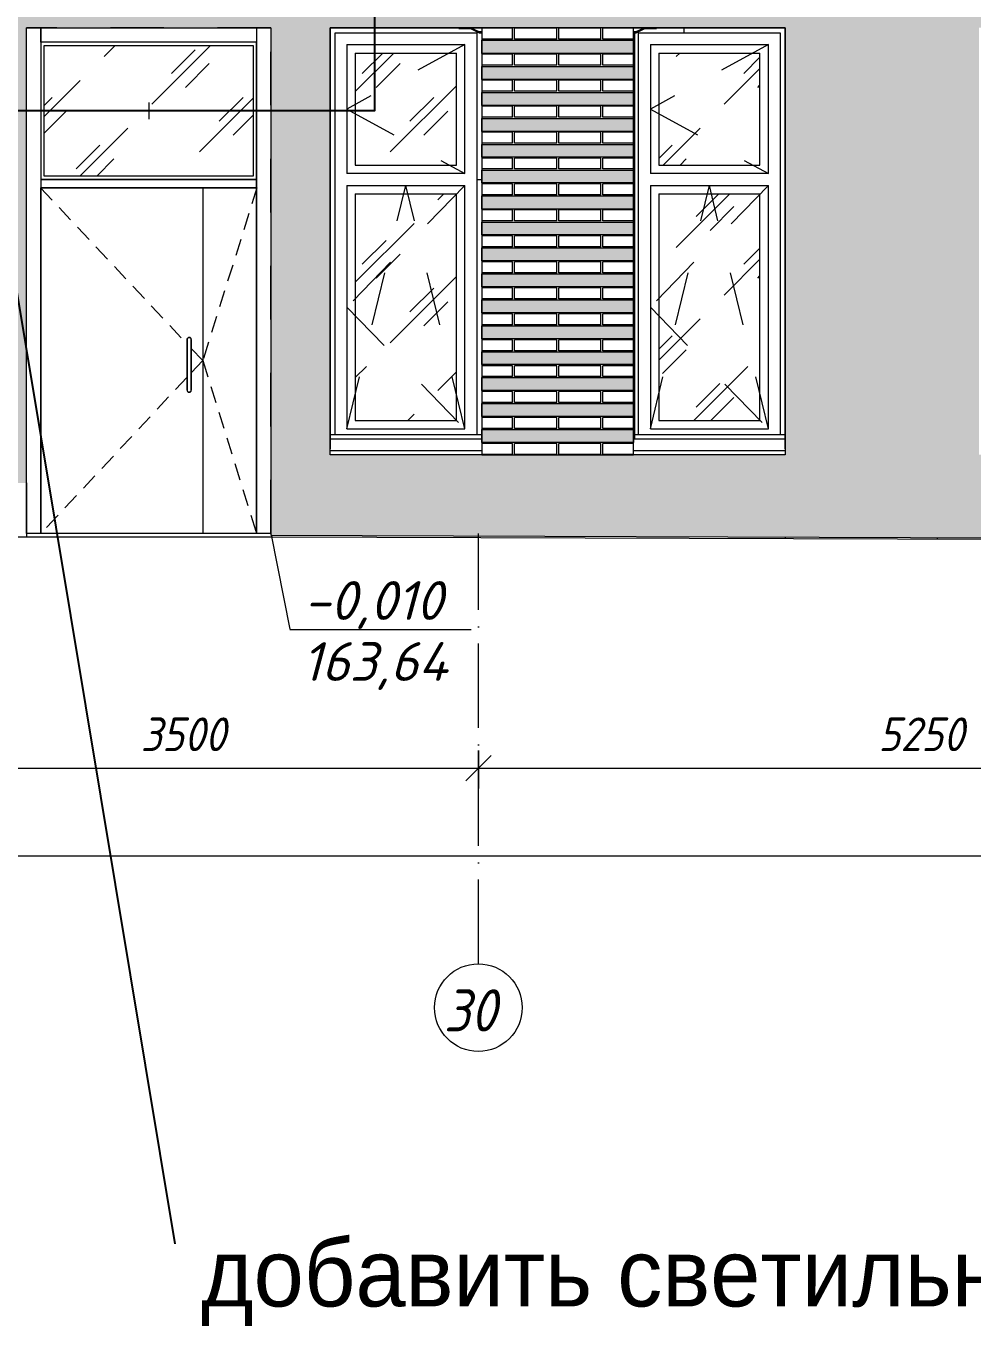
# Model space of a CAD drawing. Header units: millimetres. Extents: x 3914 to 319671, y -18248 to 19136.
# Drawn here: x 147221 to 152837, y -4702 to 3011 of the extents above; entities that cross this region are included whole.
import ezdxf

# ---------------------------------------------------------------- set-up
doc = ezdxf.new("R2010")
doc.units = ezdxf.units.MM
for name, pattern in [('200_ШТРИХ__ш1_п0_6_', [160, 100, -60]), ('50_200_ШТРИХ_1Т_ш5_п1_п1_', [700, 500, -100, 0, -100]), ('Штрих', [635, 317.5, -317.5])]:
    doc.linetypes.add(name, pattern=pattern)
for name, color, linetype, lineweight in [('A-ANNO-DIMS', 7, 'Continuous', 9), ('A-ANNO-DIMS-100', 7, 'Continuous', 9), ('A-ANNO-NOTE', 7, 'Continuous', 9), ('A-DETL-2', 7, 'Continuous', 5), ('A-DETL-THIN', 7, 'Continuous', 9), ('A-DOOR', 7, 'Continuous', 9), ('A-DOOR-1', 7, 'Continuous', 5), ('A-DOOR-2', 7, '200_ШТРИХ__ш1_п0_6_', 5), ('A-DOOR-FRAM', 7, 'Continuous', 5), ('A-DOOR-HDLN', 7, 'Штрих', 5), ('A-GENM', 7, 'Continuous', 9), ('A-GLAZ', 7, 'Continuous', 9), ('A-GLAZ-1', 7, 'Continuous', 5), ('A-GLAZ-2', 7, 'Штрих', 5), ('A-WALL', 7, 'Continuous', 5), ('A-WALL-PATT', 7, 'Continuous', 5), ('I-WALL', 7, 'Continuous', 5), ('S-COLS', 7, 'Continuous', 9), ('Оси', 7, 'Continuous', 9), ('Оси-1', 7, '50_200_ШТРИХ_1Т_ш5_п1_п1_', 9)]:
    doc.layers.add(name, color=color, linetype=linetype, lineweight=lineweight)
doc.styles.add('ISOCPEUR_I_1', font='isocpeui.ttf', dxfattribs={"height": 230})
doc.styles.add('ISOCPEUR_I_2', font='isocpeui.ttf', dxfattribs={"width": 0.9, "height": 250})
doc.styles.add('ISOCPEUR_I_3', font='isocpeui.ttf', dxfattribs={"width": 0.9, "height": 200})
doc.dimstyles.new('ISO-2_0_0_9К_Средний_с_подложкой', dxfattribs={"dimscale": 304.8, "dimtxt": 199.196235, "dimasz": 0.492126, "dimexe": 0.393701, "dimexo": 0, "dimgap": 0.131234, "dimtad": 1, "dimdec": 0, "dimzin": 0, "dimdsep": 46, "dimtxsty": 'ISOCPEUR_I_3', "dimblk1": 'OBLIQUE', "dimblk2": 'OBLIQUE', "dimsah": 1, "dimcen": 0.09, "dimdle": 0.393701, "dimazin": 0, "dimtfac": 1, "dimtdec": 4, "dimtix": 1, "dimtmove": 0, "dimatfit": 3, "dimfxl": 1, "dimtvp": 1, "dimtfill": 1, "dimtolj": 1, "dimtzin": 0, "dimarcsym": 2})
pattern_1 = [(45, (66990.3, 100), (-282.8427, 282.8427), [200, -600]), (45, (66790.3, 0), (-282.8427, 282.8427), [600, -200]), (45, (67190.3, -100), (-282.8427, 282.8427), [200, -600])]

# ---------------------------------------------------------------- blocks, each defined once
blk = doc.blocks.new('Окно_СКБ_1Ст_БезПР - ОК-6__л__900х2500_h_ с форточкой_Вестибюль_ залы ДОО-V85-АР2_ТР1_Фасад 1-___')
at = {"layer": 'A-GLAZ-1'}
h = blk.add_hatch(dxfattribs=at)
h.set_pattern_fill('FP_27', color=256, style=0, pattern_type=2)
h.set_pattern_definition(pattern_1)
h.paths.add_polyline_path([(110580, 2185), (110580, 2850), (109980, 2850), (109980, 2185), (110145.5, 2185)], flags=0)
h = blk.add_hatch(dxfattribs=at)
h.set_pattern_fill('FP_27', color=256, style=0, pattern_type=2)
h.set_pattern_definition(pattern_1)
h.paths.add_polyline_path([(110145.5, 670), (110580, 670), (110580, 2015), (109980, 2015), (109980, 670)], flags=0)
for p, q in [((109830, 3000), (109830, 502.5)), ((110730, 3000), (109830, 3000)), ((109860, 585), (109860, 2970)), ((109860, 2970), (110700, 2970)), ((110700, 2970), (110700, 585)), ((109930, 2900), (109930, 2135)), ((109930, 2900), (110630, 2900)), ((110630, 2135), (110630, 2900)), ((110730, 2847.1), (110730, 2927)), ((109980, 2850), (109980, 2185)), ((109980, 2850), (110580, 2850)), ((110580, 2185), (110580, 2850)), ((110730, 2693.1), (110730, 2770.1)), ((110730, 2539.1), (110730, 2616.1)), ((110730, 2385.1), (110730, 2462.1)), ((110730, 2233.1), (110730, 2308.1)), ((109980, 2185), (110580, 2185)), ((110630, 2135), (109930, 2135)), ((110730, 2079.1), (110730, 2156.1)), ((109930, 2065), (109930, 620)), ((109930, 2065), (110630, 2065)), ((109980, 2015), (109980, 670)), ((109980, 2015), (110580, 2015)), ((110580, 670), (110580, 2015)), ((110630, 620), (110630, 2065)), ((110730, 1924.5), (110730, 2002.1)), ((110730, 1771.1), (110730, 1847.5)), ((110730, 1616.9), (110730, 1694.1)), ((110730, 1462.9), (110730, 1539.9)), ((110730, 1308.8), (110730, 1385.9)), ((110730, 1155), (110730, 1231.8)), ((110730, 1001.5), (110730, 1078)), ((110730, 847), (110730, 924.5)), ((110730, 693.1), (110730, 770)), ((109930, 620), (110630, 620)), ((109980, 670), (110580, 670)), ((110730, 540.4), (110730, 616.1))]:
    blk.add_line(p, q, dxfattribs=at)
at = {"layer": 'A-GLAZ-2'}
for p, q in [((110630, 2900), (109930, 2517.5)), ((109930, 2517.5), (110630, 2135)), ((109930, 620), (110280, 2065)), ((110630, 2065), (109930, 1342.5)), ((110630, 620), (110280, 2065)), ((109930, 1342.5), (110630, 620))]:
    blk.add_line(p, q, dxfattribs=at)
blk = doc.blocks.new('Окно_СКБ_1Ст_БезПР - ОК-6__л__900х2500_h_ с форточкой_Вестибюль_ залы ДОО-V88-АР2_ТР1_Фасад 1-___')
at = {"layer": 'A-GLAZ-1'}
h = blk.add_hatch(dxfattribs=at)
h.set_pattern_fill('FP_27', color=256, style=0, pattern_type=2)
h.set_pattern_definition(pattern_1)
h.paths.add_polyline_path([(111780, 2185), (112380, 2185), (112380, 2850), (111780, 2850), (111780, 2276)], flags=0)
h = blk.add_hatch(dxfattribs=at)
h.set_pattern_fill('FP_27', color=256, style=0, pattern_type=2)
h.set_pattern_definition(pattern_1)
h.paths.add_polyline_path([(111780, 670), (112380, 670), (112380, 2015), (111780, 2015), (111780, 711.7)], flags=0)
for p, q in [((112530, 3000), (111630, 3000)), ((111660, 585), (111660, 2970)), ((111660, 2970), (112500, 2970)), ((112500, 2970), (112500, 585)), ((112530, 502.5), (112530, 3000)), ((111630, 2927), (111630, 2847.1)), ((111730, 2900), (111730, 2135)), ((111730, 2900), (112430, 2900)), ((112430, 2135), (112430, 2900)), ((111780, 2850), (111780, 2185)), ((111780, 2850), (112380, 2850)), ((112380, 2185), (112380, 2850)), ((111630, 2770.1), (111630, 2693.1)), ((111630, 2616.1), (111630, 2539.1)), ((111630, 2462.1), (111630, 2385.1)), ((111630, 2308.1), (111630, 2233.1)), ((111780, 2185), (112380, 2185)), ((111630, 2156.1), (111630, 2079.1)), ((112430, 2135), (111730, 2135)), ((111730, 2065), (111730, 620)), ((111730, 2065), (112430, 2065)), ((111780, 2015), (111780, 670)), ((111780, 2015), (112380, 2015)), ((112380, 670), (112380, 2015)), ((112430, 620), (112430, 2065)), ((111630, 2002.1), (111630, 1924.5)), ((111630, 1847.5), (111630, 1771.1)), ((111630, 1694.1), (111630, 1616.9)), ((111630, 1539.9), (111630, 1462.9)), ((111630, 1385.9), (111630, 1308.8)), ((111630, 1231.8), (111630, 1155)), ((111630, 1078), (111630, 1001.5)), ((111630, 924.5), (111630, 847)), ((111630, 770), (111630, 693.1)), ((111730, 620), (112430, 620)), ((111780, 670), (112380, 670)), ((111630, 616.1), (111630, 540.4))]:
    blk.add_line(p, q, dxfattribs=at)
at = {"layer": 'A-GLAZ-2'}
for p, q in [((112430, 2900), (111730, 2517.5)), ((111730, 2517.5), (112430, 2135)), ((111730, 620), (112080, 2065)), ((112430, 2065), (111730, 1342.5)), ((112430, 620), (112080, 2065)), ((111730, 1342.5), (112430, 620))]:
    blk.add_line(p, q, dxfattribs=at)
blk = doc.blocks.new('Дверь_СКБ_2Ст_Наружная_БезПР - ДН-4_1450х3000_Эвакуационный выход-26815863-АР2_ТР1_Фасад 1-___')
at = {"layer": 'A-DOOR-1'}
h = blk.add_hatch(dxfattribs=at)
h.set_pattern_fill('FP_27', color=256, style=0, pattern_type=2)
h.set_pattern_definition(pattern_1)
h.paths.add_polyline_path([(109375, 2120), (109375, 2895), (108135, 2895), (108135, 2120), (108910, 2120)], flags=0)
at = {"layer": 'A-DOOR'}
for p, q in [((108115, 2915), (108115, 2100)), ((109395, 2915), (108115, 2915)), ((108135, 2895), (109375, 2895)), ((108135, 2120), (108135, 2895)), ((109375, 2895), (109375, 2120)), ((109395, 2100), (109395, 2915)), ((108115, 2100), (109395, 2100)), ((109375, 2120), (108135, 2120)), ((108982.5, 850), (108982.5, 1150)), ((108982.5, 1150), (108982.5, 850)), ((109007.5, 1150), (109007.5, 850)), ((109007.5, 850), (109007.5, 1150))]:
    blk.add_line(p, q, dxfattribs=at)
for centre, start, end in [((108995, 1150), 0, 180), ((108995, 850), 180, 0)]:
    blk.add_arc(centre, 12.5, start, end, dxfattribs=at)
for points, knots in [([(108986.2, 1158.8), (108986.4, 1159), (108986.8, 1159.4), (108987.6, 1160.1), (108988.7, 1160.9), (108990.2, 1161.6), (108991.2, 1162), (108991.8, 1162.1)], [0.75, 0.75, 0.75, 0.75, 0.7708333, 0.7916667, 0.8333333, 0.875, 0.9166667, 0.9166667, 0.9166667, 0.9166667]), ([(108995, 1162.5), (108996.1, 1162.5), (108997.7, 1162.3), (108999.8, 1161.6), (109001.3, 1160.9), (109002.4, 1160.1), (109003.2, 1159.4), (109004, 1158.7), (109004.9, 1157.6), (109005.6, 1156.7), (109005.8, 1156.2)], [0, 0, 0, 0, 0.0833333, 0.125, 0.1666667, 0.2083333, 0.2291667, 0.25, 0.2916667, 0.3333333, 0.3333333, 0.3333333, 0.3333333]), ([(108982.5, 850), (108982.5, 849.7), (108982.5, 849.2), (108982.6, 848.4), (108982.7, 847.6), (108982.9, 846.8), (108983.2, 846), (108983.4, 845.2), (108983.8, 844.5), (108984.2, 843.7), (108984.6, 843.1), (108985.2, 842.2), (108986, 841.3), (108986.8, 840.6), (108987.6, 839.9), (108988.7, 839.1), (108990.2, 838.4), (108992.3, 837.7), (108993.9, 837.5), (108995, 837.5)], [0.5, 0.5, 0.5, 0.5, 0.5208333, 0.5416667, 0.5625, 0.5833333, 0.6041667, 0.625, 0.6458333, 0.6666667, 0.6875, 0.7083333, 0.75, 0.7708333, 0.7916667, 0.8333333, 0.875, 0.9166667, 1, 1, 1, 1]), ([(109005.8, 843.7), (109005.7, 843.5), (109005.4, 843.1), (109004.8, 842.2), (109004, 841.3), (109003.2, 840.6), (109002.4, 839.9), (109001.3, 839.1), (108999.8, 838.4), (108997.7, 837.7), (108996.1, 837.5), (108995, 837.5)], [-0.3333333, -0.3333333, -0.3333333, -0.3333333, -0.3125, -0.2916667, -0.25, -0.2291667, -0.2083333, -0.1666667, -0.125, -0.0833333, 0, 0, 0, 0])]:
    blk.add_open_spline(points, degree=3, knots=knots, dxfattribs=at)
blk.add_open_spline([(108982.5, 1150), (108982.5, 1150.3), (108982.5, 1150.8), (108982.6, 1151.6), (108982.7, 1152.4), (108982.9, 1153.2), (108983.2, 1154), (108983.4, 1154.8), (108983.8, 1155.5), (108984, 1156), (108984.2, 1156.2)], degree=3, dxfattribs=at)
at = {"layer": 'A-DOOR-1'}
for p, q in [((109075, 2050), (108115, 2050)), ((108115, 0), (108115, 2050)), ((109075, 2050), (109075, 0)), ((109395, 2050), (109075, 2050)), ((109075, 2050), (109075, 0)), ((109395, 0), (109395, 2050)), ((109075, 0), (108115, 0)), ((109395, 0), (109075, 0))]:
    blk.add_line(p, q, dxfattribs=at)
at = {"layer": 'A-DOOR-2'}
for p, q in [((108113.6, 2050), (108982.5, 1123.6)), ((109396.4, 2050), (109075, 1025)), ((109007.5, 1097), (109075, 1025)), ((109075, 1025), (109007.5, 952.9)), ((109075, 1025), (109395, 0)), ((108982.5, 926.2), (108115, 0))]:
    blk.add_line(p, q, dxfattribs=at)
at = {"layer": 'A-DOOR-FRAM'}
for p, q in [((108115, 2915), (108115, 3000)), ((108115, 3000), (108115, 0)), ((109395, 3000), (109395, 2915)), ((109395, 3000), (109395, 0)), ((109395, 2915), (108115, 2915)), ((109395, 2100), (108115, 2100)), ((108115, 2100), (108115, 2050)), ((109395, 2050), (109395, 2100)), ((108115, 2050), (109395, 2050)), ((108030, 300), (108030, 0)), ((109480, 0), (109395, 0)), ((108115, 0), (108030, 0))]:
    blk.add_line(p, q, dxfattribs=at)
at = {"layer": 'A-DOOR-HDLN'}
for p, q in [((109480, 3000), (108030, 3000)), ((108030, 0), (108030, 3000)), ((109480, 3000), (108030, 3000)), ((108030, 0), (108030, 3000)), ((109480, 0), (109480, 3000)), ((109480, 0), (109480, 3000))]:
    blk.add_line(p, q, dxfattribs=at)
at = {"layer": 'A-GLAZ-1'}
for p, q in [((108755, 2557.5), (108755, 2457.5)), ((108805, 2507.5), (108705, 2507.5))]:
    blk.add_line(p, q, dxfattribs=at)
blk = doc.blocks.new('Фахверк_Влож_Полоса верхняя - Полоса верхняя_Фахверка-V116-АР2_ТР1_Фасад 1-___')
at = {"layer": 'A-GENM'}
for p, q in [((111644.8, 2975), (111630, 2975)), ((111636, 2970), (111646, 2970)), ((111696, 3000), (111644.8, 2975)), ((111646, 2970), (111697.2, 2995)), ((111697.2, 2995), (111766, 2995)), ((111766, 2995), (111766, 3000))]:
    blk.add_line(p, q, dxfattribs=at)
blk = doc.blocks.new('Фахверк_Влож_Уголок - Уголок_Фахверка-V117-АР2_ТР1_Фасад 1-___')
at = {"layer": 'A-GENM'}
for p, q in [((111630, 2970), (111636, 2970)), ((111636, 2970), (111636, 558.8))]:
    blk.add_line(p, q, dxfattribs=at)
blk = doc.blocks.new('Фахверк_Влож_Полоса верхняя - Полоса верхняя_Фахверка-V111-АР2_ТР1_Фасад 1-___')
at = {"layer": 'A-GENM'}
for p, q in [((96944, 3000), (96944, 2995)), ((96944, 2995), (97012.8, 2995)), ((97012.8, 2995), (97064, 2970)), ((97065.2, 2975), (97014, 3000)), ((97064, 2970), (97080, 2970)), ((97080, 2975), (97065.2, 2975))]:
    blk.add_line(p, q, dxfattribs=at)
blk = doc.blocks.new('WNW_Отлив - Отлив_металлический-33828275-АР2_ТР1_Фасад 1-___')
at = {"layer": 'A-GLAZ-1'}
for p, q in [((12010, 9285), (11110, 9285)), ((12010, 9260), (11110, 9260)), ((11110, 9191), (11110, 9202.5)), ((11110, 9166), (11110, 9191)), ((11110, 9191), (12010, 9191)), ((12010, 9195.6), (12010, 9191)), ((12010, 9191), (12010, 9166)), ((12010, 9166), (11110, 9166))]:
    blk.add_line(p, q, dxfattribs=at)
blk = doc.blocks.new('WNW_Отлив - Отлив_металлический-V214-АР2_ТР1_Фасад 1-___')
at = {"layer": 'A-GLAZ-1'}
for p, q in [((112530, 585), (111636, 585)), ((112530, 560), (111636, 560)), ((111630, 491), (111630, 495.6)), ((111630, 466), (111630, 491)), ((111630, 491), (112530, 491)), ((112530, 466), (111630, 466)), ((112530, 502.5), (112530, 491)), ((112530, 491), (112530, 466))]:
    blk.add_line(p, q, dxfattribs=at)
blk = doc.blocks.new('Ось сетки - Круг_Ø6_00__ISO-2_5_0_9K_ кружки поменьше-23056867-АР2_ТР1_Фасад 1-___')
at = {"layer": 'Оси'}
blk.add_circle((110, -2813.6), 260, dxfattribs=at)
blk = doc.blocks.new('DIMBLOCK38-АР2_ТР1_Фасад 1-___')
at = {"layer": 'A-ANNO-DIMS-100', "transparency": 16777216}
for p, q in [((146403.7, -1287), (146403.7, -1513.1)), ((146403.7, -1393.1), (146403.7, -1287)), ((149903.7, -1287), (149903.7, -1513.1)), ((149903.7, -1393.1), (149903.7, -1287)), ((146403.7, -1393.1), (149903.7, -1393.1))]:
    blk.add_line(p, q, dxfattribs=at)
at = {"layer": 'A-ANNO-DIMS-100', "lineweight": 20, "transparency": 16777216}
for p, q in [((146403.7, -1393.1), (146478.7, -1318.1)), ((149903.7, -1393.1), (149978.7, -1318.1)), ((146403.7, -1393.1), (146328.7, -1468.1)), ((149903.7, -1393.1), (149828.7, -1468.1))]:
    blk.add_line(p, q, dxfattribs=at)
at = {"layer": 'A-ANNO-DIMS-100', "color": 0, "transparency": 16777216, "insert": (147900.8, -1091.8), "char_height": 200, "width": 606.782, "attachment_point": 1, "line_spacing_factor": 1.149209, "style": 'ISOCPEUR_I_3', "bg_fill": 3, "box_fill_scale": 1.25, "bg_fill_color": 256, "bg_fill_true_color": 13158600, "bg_fill_transparency": 0}
blk.add_mtext('3500', dxfattribs=at)
blk = doc.blocks.new('_Oblique')
at = {"color": 0, "linetype": 'ByBlock', "lineweight": -2}
blk.add_line((-0.5, -0.5), (0.5, 0.5), dxfattribs=at)
blk = doc.blocks.new('DIMBLOCK39-АР2_ТР1_Фасад 1-___')
at = {"layer": 'A-ANNO-DIMS-100', "transparency": 16777216}
for p, q in [((149903.7, -1287), (149903.7, -1513.1)), ((149903.7, -1393.1), (149903.7, -1287)), ((155153.7, -1287), (155153.7, -1513.1)), ((155153.7, -1393.1), (155153.7, -1287)), ((149903.7, -1393.1), (155153.7, -1393.1))]:
    blk.add_line(p, q, dxfattribs=at)
at = {"layer": 'A-ANNO-DIMS-100', "lineweight": 20, "transparency": 16777216}
for p, q in [((149903.7, -1393.1), (149978.7, -1318.1)), ((155153.7, -1393.1), (155228.7, -1318.1)), ((149903.7, -1393.1), (149828.7, -1468.1)), ((155153.7, -1393.1), (155078.7, -1468.1))]:
    blk.add_line(p, q, dxfattribs=at)
at = {"layer": 'A-ANNO-DIMS-100', "color": 0, "transparency": 16777216, "insert": (152275.8, -1091.8), "char_height": 200, "width": 606.782, "attachment_point": 1, "line_spacing_factor": 1.149209, "style": 'ISOCPEUR_I_3', "bg_fill": 3, "box_fill_scale": 1.25, "bg_fill_color": 256, "bg_fill_true_color": 13158600, "bg_fill_transparency": 0}
blk.add_mtext('5250', dxfattribs=at)
blk = doc.blocks.new('DIMBLOCK42-АР2_ТР1_Фасад 1-___')
at = {"layer": 'A-ANNO-DIMS-100', "transparency": 16777216}
for p, q in [((39303.7, -1806.6), (39303.7, -2032.7)), ((39303.7, -1912.7), (39303.7, -1806.6)), ((164203.7, -1806.6), (164203.7, -2032.7)), ((164203.7, -1912.7), (164203.7, -1806.6)), ((39183.7, -1912.7), (164323.7, -1912.7))]:
    blk.add_line(p, q, dxfattribs=at)
at = {"layer": 'A-ANNO-DIMS-100', "lineweight": 20, "transparency": 16777216}
for p, q in [((39303.7, -1912.7), (39378.7, -1837.7)), ((164203.7, -1912.7), (164278.7, -1837.7)), ((39303.7, -1912.7), (39228.7, -1987.7)), ((164203.7, -1912.7), (164128.7, -1987.7))]:
    blk.add_line(p, q, dxfattribs=at)
at = {"layer": 'A-ANNO-DIMS-100', "color": 0, "transparency": 16777216, "insert": (101385.9, -1611.4), "char_height": 200, "width": 882.593, "attachment_point": 1, "line_spacing_factor": 1.149209, "style": 'ISOCPEUR_I_3', "bg_fill": 3, "box_fill_scale": 1.25, "bg_fill_color": 256, "bg_fill_true_color": 13158600, "bg_fill_transparency": 0}
blk.add_mtext('124900', dxfattribs=at)
blk = doc.blocks.new('ATP_Отметка аннатационная_Угол_ISO2_1 - ATP_Отметка аннатационная_Угол_ISO2_5-26601038-АР2_ТР1_Фасад 1-___')
at = {"layer": 'A-ANNO-NOTE'}
blk.add_line((-707.5, -836.9), (-1782.3, -836.9), dxfattribs=at)

msp = doc.modelspace()

# ---------------------------------------------------------------- hatches: boundary and pattern name
at = {"layer": 'A-WALL-PATT'}
h = msp.add_hatch(dxfattribs=at)
h.set_pattern_fill('FP_14', color=256, style=0, pattern_type=2)
h.set_pattern_definition([(180, (164523.65, 71), (-2e-14, -154), [125, -137]), (90, (164523.65, 6), (-262, 2e-14), [65, -89]), (180, (164523.65, 6), (-2e-14, -154), [125, -137]), (90, (164535.65, 6), (-262, 2e-14), [65, -89]), (180, (164660.65, 6), (-2e-14, -154), [125, -137]), (180, (164660.65, 71), (-2e-14, -154), [125, -137]), (90, (164404.65, 83), (-262, 2e-14), [65, -89]), (90, (164654.65, 83), (-262, 2e-14), [65, -89]), (0, (164404.65, 83), (0, -154), [250, -12]), (0, (164404.65, 148), (0, -154), [250, -12])])
h.paths.add_polyline_path([(128303.7, 300), (147223.7, 300), (147223.7, 3000), (148673.7, 3000), (148673.7, 300), (158094.7, 300), (158094.7, 427.5), (158402.7, 427.5), (158402.7, 300), (164273.7, 300), (164273.7, 4200), (128303.7, 4200), (128303.7, 1493.9)])
h.paths.add_polyline_path([(158372.7, 392), (158372.7, 397.5), (158124.7, 397.5)], flags=17)
h.paths.add_polyline_path([(140023.7, 466), (137323.7, 467), (137323.7, 3000), (140023.7, 3000), (140023.7, 467)], flags=16)
h.paths.add_polyline_path([(156223.7, 466), (156223.7, 500), (155173.7, 500), (155173.7, 466), (152873.7, 467), (152873.7, 3000), (157123.7, 3000), (157123.7, 466), (156230.7, 466)], flags=16)
h.paths.add_polyline_path([(132055.3, 466), (131923.7, 467), (131923.7, 500), (131123.7, 500), (131123.7, 466), (130223.7, 467), (130223.7, 3000), (136273.7, 3000), (136273.7, 466), (133973.7, 467), (133973.7, 500), (132823.7, 500), (132823.7, 466)], flags=16)
h.paths.add_polyline_path([(159298.9, 466), (158523.7, 467), (158523.7, 3000), (162723.7, 3000), (162723.7, 466), (160423.7, 467), (160423.7, 500), (159423.7, 500), (159423.7, 466)], flags=16)
h.paths.add_polyline_path([(146323.7, 466), (145423.7, 467), (145423.7, 500), (144373.7, 500), (144373.7, 466), (142073.7, 467), (142073.7, 3000), (146323.7, 3000), (146323.7, 467)], flags=16)
h.paths.add_polyline_path([(150823.7, 466), (149023.7, 467), (149023.7, 3000), (151723.7, 3000), (151723.7, 466), (151205.2, 466)], flags=16)
h.paths.add_polyline_path([(148923.7, 3275), (148773.7, 3275), (148773.7, 3425), (148923.7, 3425)], flags=16)
h.paths.add_polyline_path([(146974.8, 3275), (146974.8, 3425), (147124.8, 3425), (147124.8, 3275)], flags=16)
h = msp.add_hatch(dxfattribs=at)
h.set_pattern_fill('FP_97', color=256, style=0, pattern_type=2)
h.set_pattern_definition([(180, (164130.26, -2004.61), (-2e-14, -154), [125, -137]), (90, (164130.26, -2069.6), (-262, 2e-14), [65, -89]), (180, (164130.26, -2069.61), (-2e-14, -154), [125, -137]), (90, (164142.26, -2069.6), (-262, 2e-14), [65, -89]), (180, (164267.26, -2069.61), (-2e-14, -154), [125, -137]), (180, (164267.26, -2004.61), (-2e-14, -154), [125, -137]), (90, (164011.26, -1992.6), (-262, 2e-14), [65, -89]), (90, (164261.26, -1992.6), (-262, 2e-14), [65, -89]), (0, (164011.26, -1992.61), (0, -154), [250, -12]), (0, (164011.26, -1927.61), (0, -154), [250, -12])])
h.paths.add_polyline_path([(131123.7, 500), (131923.7, 500), (131923.7, 3000), (131123.7, 3000), (131123.7, 502.5)], flags=0)
h.paths.add_polyline_path([(150823.7, 540.4), (150823.7, 616.1), (149923.7, 616.1), (149923.7, 540.4), (150809.1, 540.4)], flags=0)
h.paths.add_polyline_path([(138223.7, 540.4), (139123.7, 540.4), (139123.7, 616.1), (138223.7, 616.1)], flags=0)
h.paths.add_polyline_path([(138613.3, 693.1), (139123.7, 693.1), (139123.7, 770), (138223.7, 770), (138223.7, 693.1), (138293.2, 693.1)], flags=0)
h.paths.add_polyline_path([(150823.7, 693.1), (150823.7, 770), (149923.7, 770), (149923.7, 693.1), (150754.1, 693.1)], flags=0)
h.paths.add_polyline_path([(138348.6, 847), (139123.7, 847), (139123.7, 924.5), (138223.7, 924.5), (138223.7, 847)], flags=0)
h.paths.add_polyline_path([(150823.7, 847), (150823.7, 924.5), (149923.7, 924.5), (149923.7, 847), (150698.7, 847)], flags=0)
h.paths.add_polyline_path([(150105.3, 1001.5), (150823.7, 1001.5), (150823.7, 1078), (149923.7, 1078), (149923.7, 1001.5)], flags=0)
h.paths.add_polyline_path([(139123.7, 1001.5), (139123.7, 1078), (138223.7, 1078), (138223.7, 1001.5), (138613.3, 1001.5)], flags=0)
h.paths.add_polyline_path([(149923.7, 1155), (150823.7, 1155), (150823.7, 1231.8), (149923.7, 1231.8)], flags=0)
h.paths.add_polyline_path([(138613.3, 1155), (139123.7, 1155), (139123.7, 1231.8), (138223.7, 1231.8), (138223.7, 1155), (138459.5, 1155)], flags=0)
h.paths.add_polyline_path([(138996.4, 1308.8), (139123.7, 1308.8), (139123.7, 1385.9), (138223.7, 1385.9), (138223.7, 1308.8), (138613.3, 1308.8)], flags=0)
h.paths.add_polyline_path([(150823.7, 1308.8), (150823.7, 1385.9), (149923.7, 1385.9), (149923.7, 1308.8), (150532.5, 1308.8)], flags=0)
h.paths.add_polyline_path([(138223.7, 1462.9), (139123.7, 1462.9), (139123.7, 1539.9), (138223.7, 1539.9), (138223.7, 1493.9)], flags=0)
h.paths.add_polyline_path([(150105.3, 1462.9), (150823.7, 1462.9), (150823.7, 1539.9), (149923.7, 1539.9), (149923.7, 1462.9)], flags=0)
h.paths.add_polyline_path([(138223.7, 1616.9), (139123.7, 1616.9), (139123.7, 1694.1), (138223.7, 1694.1)], flags=0)
h.paths.add_polyline_path([(150421.6, 1616.9), (150823.7, 1616.9), (150823.7, 1694.1), (149923.7, 1694.1), (149923.7, 1616.9), (150105.3, 1616.9)], flags=0)
h.paths.add_polyline_path([(150366, 1771.1), (150823.7, 1771.1), (150823.7, 1847.5), (149923.7, 1847.5), (149923.7, 1771.1), (150105.3, 1771.1)], flags=0)
h.paths.add_polyline_path([(139123.7, 1771.1), (139123.7, 1847.5), (138223.7, 1847.5), (138223.7, 1771.1), (138681.3, 1771.1)], flags=0)
h.paths.add_polyline_path([(150105.3, 1924.5), (150823.7, 1924.5), (150823.7, 2002.1), (149923.7, 2002.1), (149923.7, 1924.5)], flags=0)
h.paths.add_polyline_path([(139123.7, 1924.5), (139123.7, 2002.1), (138223.7, 2002.1), (138223.7, 1924.5), (138736.5, 1924.5)], flags=0)
h.paths.add_polyline_path([(138223.7, 2079.1), (139123.7, 2079.1), (139123.7, 2156.1), (138223.7, 2156.1)], flags=0)
h.paths.add_polyline_path([(150105.3, 2079.1), (150823.7, 2079.1), (150823.7, 2156.1), (149923.7, 2156.1), (149923.7, 2079.1)], flags=0)
h.paths.add_polyline_path([(150823.7, 2233.1), (150823.7, 2308.1), (149923.7, 2308.1), (149923.7, 2233.1), (150199.7, 2233.1)], flags=0)
h.paths.add_polyline_path([(138847.6, 2233.1), (139123.7, 2233.1), (139123.7, 2308.1), (138223.7, 2308.1), (138223.7, 2233.1), (138613.3, 2233.1)], flags=0)
h.paths.add_polyline_path([(150145, 2385.1), (150823.7, 2385.1), (150823.7, 2462.1), (149923.7, 2462.1), (149923.7, 2385.1), (150105.3, 2385.1)], flags=0)
h.paths.add_polyline_path([(138902.3, 2385.1), (139123.7, 2385.1), (139123.7, 2462.1), (138223.7, 2462.1), (138223.7, 2385.1), (138613.3, 2385.1)], flags=0)
h.paths.add_polyline_path([(150105.3, 2539.1), (150823.7, 2539.1), (150823.7, 2616.1), (149923.7, 2616.1), (149923.7, 2539.1), (150089.6, 2539.1)], flags=0)
h.paths.add_polyline_path([(138996.4, 2539.1), (139123.7, 2539.1), (139123.7, 2616.1), (138223.7, 2616.1), (138223.7, 2539.1), (138957.7, 2539.1)], flags=0)
h.paths.add_polyline_path([(150105.3, 2693.1), (150823.7, 2693.1), (150823.7, 2770.1), (149923.7, 2770.1), (149923.7, 2693.1), (150034.1, 2693.1)], flags=0)
h.paths.add_polyline_path([(139123.7, 2693.1), (139123.7, 2770.1), (138223.7, 2770.1), (138223.7, 2693.1), (139013.2, 2693.1)], flags=0)
h.paths.add_polyline_path([(138613.3, 2847.1), (139123.7, 2847.1), (139123.7, 2927), (138223.7, 2927), (138223.7, 2847.1)], flags=0)
h.paths.add_polyline_path([(150105.3, 2847.1), (150823.7, 2847.1), (150823.7, 2927), (149923.7, 2927), (149923.7, 2847.1), (149978.7, 2847.1)], flags=0)
h = msp.add_hatch(dxfattribs=at)
h.set_pattern_fill('FP_76', color=256, style=0, pattern_type=2)
h.set_pattern_definition([(180, (150368.38, 71.04), (-2e-14, -154), [125, -137]), (90, (150368.38, 6.04), (-262, 2e-14), [65, -89]), (180, (150368.38, 6.04), (-2e-14, -154), [125, -137]), (90, (150380.38, 6.04), (-262, 2e-14), [65, -89]), (180, (150505.38, 6.04), (-2e-14, -154), [125, -137]), (180, (150505.38, 71.04), (-2e-14, -154), [125, -137]), (90, (150249.38, 83.04), (-262, 2e-14), [65, -89]), (90, (150499.38, 83.04), (-262, 2e-14), [65, -89]), (0, (150249.38, 83.04), (0, -154), [250, -12]), (0, (150249.38, 148.04), (0, -154), [250, -12])])
h.paths.add_polyline_path([(150823.7, 466), (150823.7, 540.4), (149923.7, 540.4), (149923.7, 466), (150105.3, 466)], flags=0)
h.paths.add_polyline_path([(149923.7, 616.1), (150823.7, 616.1), (150823.7, 693.1), (149923.7, 693.1)], flags=0)
h.paths.add_polyline_path([(150105.3, 770), (150823.7, 770), (150823.7, 847), (149923.7, 847), (149923.7, 770)], flags=0)
h.paths.add_polyline_path([(150823.7, 924.5), (150823.7, 1001.5), (149923.7, 1001.5), (149923.7, 924.5), (150105.3, 924.5)], flags=0)
h.paths.add_polyline_path([(150105.3, 1078), (150823.7, 1078), (150823.7, 1155), (149923.7, 1155), (149923.7, 1078)], flags=0)
h.paths.add_polyline_path([(150823.7, 1231.8), (150823.7, 1308.8), (149923.7, 1308.8), (149923.7, 1231.8), (150105.3, 1231.8)], flags=0)
h.paths.add_polyline_path([(150105.3, 1385.9), (150823.7, 1385.9), (150823.7, 1462.9), (149923.7, 1462.9), (149923.7, 1385.9)], flags=0)
h.paths.add_polyline_path([(150823.7, 1539.9), (150823.7, 1616.9), (149923.7, 1616.9), (149923.7, 1539.9), (150105.3, 1539.9)], flags=0)
h.paths.add_polyline_path([(150823.7, 1694.1), (150823.7, 1771.1), (149923.7, 1771.1), (149923.7, 1694.1), (150105.3, 1694.1)], flags=0)
h.paths.add_polyline_path([(150105.3, 1847.5), (150823.7, 1847.5), (150823.7, 1924.5), (149923.7, 1924.5), (149923.7, 1847.5)], flags=0)
h.paths.add_polyline_path([(150823.7, 2002.1), (150823.7, 2079.1), (149923.7, 2079.1), (149923.7, 2002.1), (150105.3, 2002.1)], flags=0)
h.paths.add_polyline_path([(150823.7, 2156.1), (150823.7, 2233.1), (149923.7, 2233.1), (149923.7, 2156.1), (150105.3, 2156.1)], flags=0)
h.paths.add_polyline_path([(150105.3, 2308.1), (150823.7, 2308.1), (150823.7, 2385.1), (149923.7, 2385.1), (149923.7, 2308.1)], flags=0)
h.paths.add_polyline_path([(149923.7, 2462.1), (150823.7, 2462.1), (150823.7, 2539.1), (149923.7, 2539.1)], flags=0)
h.paths.add_polyline_path([(150105.3, 2616.1), (150823.7, 2616.1), (150823.7, 2693.1), (149923.7, 2693.1), (149923.7, 2616.1)], flags=0)
h.paths.add_polyline_path([(150105.3, 2770.1), (150823.7, 2770.1), (150823.7, 2847.1), (149923.7, 2847.1), (149923.7, 2770.1)], flags=0)
h.paths.add_polyline_path([(149923.7, 2927), (150823.7, 2927), (150823.7, 3000), (149923.7, 3000)], flags=0)
h = msp.add_hatch(dxfattribs=at)
h.set_pattern_fill('FP_25', color=256, style=0, pattern_type=2)
h.set_pattern_definition([(180, (164523.65, 377.88), (-2e-14, -154), [125, -137]), (90, (164523.65, 312.88), (-262, 2e-14), [65, -89]), (180, (164523.65, 312.88), (-2e-14, -154), [125, -137]), (90, (164535.65, 312.88), (-262, 2e-14), [65, -89]), (180, (164660.65, 312.88), (-2e-14, -154), [125, -137]), (180, (164660.65, 377.88), (-2e-14, -154), [125, -137]), (90, (164404.65, 389.88), (-262, 2e-14), [65, -89]), (90, (164654.65, 389.88), (-262, 2e-14), [65, -89]), (0, (164404.65, 389.88), (0, -154), [250, -12]), (0, (164404.65, 454.88), (0, -154), [250, -12])])
h.paths.add_polyline_path([(164523.7, -70.5), (164523.7, 300), (158402.7, 300), (158402.7, 19.5), (158094.7, 19.5), (158094.7, 300), (148673.7, 300), (148673.7, -9.8), (164503.7, -70.4)], flags=0)

# ---------------------------------------------------------------- linework, layer by layer
at = {"color": 1}
msp.add_lwpolyline([(146623.7, 3574.5), (149288, 3574.5), (149288, 2507.5), (146623.7, 2507.5)], close=True, dxfattribs=at)
at = {"layer": 'A-ANNO-NOTE'}
msp.add_line((148675.3, -7.4), (148786.3, -568.5), dxfattribs=at)
at = {"layer": 'A-DETL-2'}
for p, q in [((148682.9, -21.3), (147222.9, -21.3)), ((164453.7, -78.6), (148682.9, -21.3))]:
    msp.add_line(p, q, dxfattribs=at)
at = {"layer": 'A-DETL-THIN'}
msp.add_line((147222.9, -21.3), (128373.7, -150), dxfattribs=at)
at = {"layer": 'A-WALL'}
for p, q in [((147223.7, 300), (147223.7, 3000)), ((147223.7, 3000), (148673.7, 3000)), ((148673.7, 3000), (148673.7, -9.8)), ((149023.7, 502.5), (149023.7, 3000)), ((149023.7, 3000), (149923.7, 3000)), ((150823.7, 3000), (151723.7, 3000)), ((151723.7, 3000), (151723.7, 502.5)), ((149923.7, 2927), (149923.7, 2847.1)), ((150823.7, 2847.1), (150823.7, 2927)), ((149923.7, 2770.1), (149923.7, 2693.1)), ((150823.7, 2693.1), (150823.7, 2770.1)), ((149923.7, 2616.1), (149923.7, 2539.1)), ((150823.7, 2539.1), (150823.7, 2616.1)), ((149923.7, 2462.1), (149923.7, 2385.1)), ((150823.7, 2385.1), (150823.7, 2462.1)), ((149923.7, 2308.1), (149923.7, 2233.1)), ((150823.7, 2233.1), (150823.7, 2308.1)), ((149923.7, 2156.1), (149923.7, 2079.1)), ((150823.7, 2079.1), (150823.7, 2156.1)), ((149923.7, 2002.1), (149923.7, 1924.5)), ((150823.7, 1924.5), (150823.7, 2002.1)), ((149923.7, 1847.5), (149923.7, 1771.1)), ((150823.7, 1771.1), (150823.7, 1847.5)), ((149923.7, 1694.1), (149923.7, 1616.9)), ((150823.7, 1616.9), (150823.7, 1694.1)), ((149923.7, 1539.9), (149923.7, 1462.9)), ((150823.7, 1462.9), (150823.7, 1539.9)), ((149923.7, 1385.9), (149923.7, 1308.8)), ((150823.7, 1308.8), (150823.7, 1385.9)), ((149923.7, 1231.8), (149923.7, 1155)), ((150823.7, 1155), (150823.7, 1231.8)), ((149923.7, 1078), (149923.7, 1001.5)), ((150823.7, 1001.5), (150823.7, 1078)), ((149923.7, 924.5), (149923.7, 847)), ((150823.7, 847), (150823.7, 924.5)), ((149923.7, 770), (149923.7, 693.1)), ((150823.7, 693.1), (150823.7, 770)), ((149923.7, 616.1), (149923.7, 540.4)), ((150823.7, 540.4), (150823.7, 616.1)), ((148673.7, -9.8), (164523.7, -70.5))]:
    msp.add_line(p, q, dxfattribs=at)
at = {"layer": 'I-WALL'}
for p, q in [((150823.7, 3000), (149923.7, 3000)), ((149923.7, 3000), (149923.7, 2927)), ((150823.7, 2927), (150823.7, 3000)), ((151123.7, 2970), (151123.7, 3000)), ((149923.7, 2927), (150823.7, 2927)), ((150823.7, 2847.1), (149923.7, 2847.1)), ((149923.7, 2847.1), (149923.7, 2770.1)), ((150823.7, 2770.1), (150823.7, 2847.1)), ((149923.7, 2770.1), (150823.7, 2770.1)), ((150823.7, 2693.1), (149923.7, 2693.1)), ((149923.7, 2693.1), (149923.7, 2616.1)), ((150823.7, 2616.1), (150823.7, 2693.1)), ((149923.7, 2616.1), (150823.7, 2616.1)), ((150823.7, 2539.1), (149923.7, 2539.1)), ((149923.7, 2539.1), (149923.7, 2462.1)), ((150823.7, 2462.1), (150823.7, 2539.1)), ((149923.7, 2462.1), (150823.7, 2462.1)), ((150823.7, 2385.1), (149923.7, 2385.1)), ((149923.7, 2385.1), (149923.7, 2308.1)), ((150823.7, 2308.1), (150823.7, 2385.1)), ((149923.7, 2308.1), (150823.7, 2308.1)), ((150823.7, 2233.1), (149923.7, 2233.1)), ((149923.7, 2233.1), (149923.7, 2156.1)), ((150823.7, 2156.1), (150823.7, 2233.1)), ((149893.7, 2100), (149923.7, 2100)), ((149923.7, 2156.1), (150823.7, 2156.1)), ((150823.7, 2079.1), (149923.7, 2079.1)), ((149923.7, 2079.1), (149923.7, 2002.1)), ((150823.7, 2002.1), (150823.7, 2079.1)), ((149923.7, 2002.1), (150823.7, 2002.1)), ((150823.7, 1924.5), (149923.7, 1924.5)), ((149923.7, 1924.5), (149923.7, 1847.5)), ((150823.7, 1847.5), (150823.7, 1924.5)), ((149923.7, 1847.5), (150823.7, 1847.5)), ((150823.7, 1771.1), (149923.7, 1771.1)), ((149923.7, 1771.1), (149923.7, 1694.1)), ((150823.7, 1694.1), (150823.7, 1771.1)), ((149923.7, 1694.1), (150823.7, 1694.1)), ((150823.7, 1616.9), (149923.7, 1616.9)), ((149923.7, 1616.9), (149923.7, 1539.9)), ((150823.7, 1539.9), (150823.7, 1616.9)), ((149923.7, 1539.9), (150823.7, 1539.9)), ((150823.7, 1462.9), (149923.7, 1462.9)), ((149923.7, 1462.9), (149923.7, 1385.9)), ((150823.7, 1385.9), (150823.7, 1462.9)), ((149923.7, 1385.9), (150823.7, 1385.9)), ((150823.7, 1308.8), (149923.7, 1308.8)), ((149923.7, 1308.8), (149923.7, 1231.8)), ((150823.7, 1231.8), (150823.7, 1308.8)), ((149923.7, 1231.8), (150823.7, 1231.8)), ((150823.7, 1155), (149923.7, 1155)), ((149923.7, 1155), (149923.7, 1078)), ((150823.7, 1078), (150823.7, 1155)), ((149923.7, 1078), (150823.7, 1078)), ((150823.7, 1001.5), (149923.7, 1001.5)), ((149923.7, 1001.5), (149923.7, 924.5)), ((150823.7, 924.5), (150823.7, 1001.5)), ((149923.7, 924.5), (150823.7, 924.5)), ((150823.7, 847), (149923.7, 847)), ((149923.7, 847), (149923.7, 770)), ((150823.7, 770), (150823.7, 847)), ((149923.7, 770), (150823.7, 770)), ((150823.7, 693.1), (149923.7, 693.1)), ((149923.7, 693.1), (149923.7, 616.1)), ((150823.7, 616.1), (150823.7, 693.1)), ((149923.7, 616.1), (150823.7, 616.1)), ((150823.7, 540.4), (149923.7, 540.4)), ((149923.7, 540.4), (149923.7, 495.6)), ((150823.7, 495.6), (150823.7, 540.4)), ((149923.7, 466), (150823.7, 466))]:
    msp.add_line(p, q, dxfattribs=at)
at = {"layer": 'S-COLS'}
for p, q in [((147223.7, 0), (147223.7, -21.3)), ((151723.7, -21.5), (151723.7, -32.3)), ((152623.7, -24.9), (152623.7, -35.6))]:
    msp.add_line(p, q, dxfattribs=at)
at = {"layer": 'Оси-1'}
msp.add_line((149903.7, -2553.6), (149903.7, 0), dxfattribs=at)

# ---------------------------------------------------------------- block references
at = {"layer": 'A-ANNO-NOTE'}
msp.add_blockref('ATP_Отметка аннатационная_Угол_ISO2_1 - ATP_Отметка аннатационная_Угол_ISO2_5-26601038-АР2_ТР1_Фасад 1-___', (150568.6, 265.3), dxfattribs=at)
at = {"layer": 'A-DOOR'}
msp.add_blockref('Дверь_СКБ_2Ст_Наружная_БезПР - ДН-4_1450х3000_Эвакуационный выход-26815863-АР2_ТР1_Фасад 1-___', (39193.7, 0), dxfattribs=at)
at = {"layer": 'A-GENM'}
for name, p in [('Фахверк_Влож_Полоса верхняя - Полоса верхняя_Фахверка-V111-АР2_ТР1_Фасад 1-___', (52843.7, 0)), ('Фахверк_Влож_Полоса верхняя - Полоса верхняя_Фахверка-V116-АР2_ТР1_Фасад 1-___', (39193.7, 0)), ('Фахверк_Влож_Уголок - Уголок_Фахверка-V117-АР2_ТР1_Фасад 1-___', (39193.7, 0))]:
    msp.add_blockref(name, p, dxfattribs=at)
at = {"layer": 'A-GLAZ'}
for name, p in [('Окно_СКБ_1Ст_БезПР - ОК-6__л__900х2500_h_ с форточкой_Вестибюль_ залы ДОО-V85-АР2_ТР1_Фасад 1-___', (39193.7, 0)), ('Окно_СКБ_1Ст_БезПР - ОК-6__л__900х2500_h_ с форточкой_Вестибюль_ залы ДОО-V88-АР2_ТР1_Фасад 1-___', (39193.7, 0)), ('WNW_Отлив - Отлив_металлический-33828275-АР2_ТР1_Фасад 1-___', (137913.7, -8700)), ('WNW_Отлив - Отлив_металлический-V214-АР2_ТР1_Фасад 1-___', (39193.7, 0))]:
    msp.add_blockref(name, p, dxfattribs=at)
at = {"layer": 'Оси'}
msp.add_blockref('Ось сетки - Круг_Ø6_00__ISO-2_5_0_9K_ кружки поменьше-23056867-АР2_ТР1_Фасад 1-___', (149793.7, 0), dxfattribs=at)

# ---------------------------------------------------------------- texts
at = {"color": 1, "insert": (148258.5, -4186.5), "char_height": 400, "attachment_point": 1}
msp.add_mtext_dynamic_manual_height_columns('добавить светильники', width=24683, gutter_width=1, heights=[0], dxfattribs=at)
at = {"layer": 'A-ANNO-NOTE', "char_height": 230, "attachment_point": 1, "style": 'ISOCPEUR_I_1'}
for s, insert, width in [('-0,010', (148868.1, -282.9), 1042.194), ('163,64', (148858.1, -645), 1066.244)]:
    msp.add_mtext(s, dxfattribs=dict(at, insert=insert, width=width))
at = {"layer": 'Оси', "insert": (149698.7, -2704.8), "char_height": 250, "width": 404.05, "attachment_point": 1, "style": 'ISOCPEUR_I_2'}
msp.add_mtext('30', dxfattribs=at)

# ---------------------------------------------------------------- next in the draw order: dimensions: what is measured, and where the dimension line sits
at = {"layer": 'A-ANNO-DIMS'}
for base, p1, p2, override, picture, middle in [((149903.7, -1393.1), (146403.7, -1287), (149903.7, -1287), {"dimpost": '<>', "dimfxl": 3500}, 'DIMBLOCK38-АР2_ТР1_Фасад 1-___', (148153.7, -1253.1)), ((164203.7, -1912.7), (39303.7, -1806.6), (164203.7, -1806.6), {"dimpost": '<>', "dimfxl": 124899.999966}, 'DIMBLOCK42-АР2_ТР1_Фасад 1-___', (101753.7, -1772.7))]:
    dim = msp.add_linear_dim(base=base, p1=p1, p2=p2, dimstyle='ISO-2_0_0_9К_Средний_с_подложкой', override=override, dxfattribs=at)
    dim.commit()
    dim.dimension.update_dxf_attribs({"geometry": picture, "text_midpoint": middle})

# ---------------------------------------------------------------- next in the draw order: linework, layer by layer
at = {"color": 1}
msp.add_line((146957.3, 2683.5), (148102.7, -4215.5), dxfattribs=at)

# ---------------------------------------------------------------- next in the draw order: dimensions: what is measured, and where the dimension line sits
at = {"layer": 'A-ANNO-DIMS'}
dim = msp.add_linear_dim(base=(155153.7, -1393.1), p1=(149903.7, -1287), p2=(155153.7, -1287), dimstyle='ISO-2_0_0_9К_Средний_с_подложкой', override={"dimpost": '<>', "dimfxl": 5250}, dxfattribs=at)
dim.commit()
dim.dimension.update_dxf_attribs({"geometry": 'DIMBLOCK39-АР2_ТР1_Фасад 1-___', "text_midpoint": (152528.7, -1253.1)})

doc.saveas('drawing.dxf')
